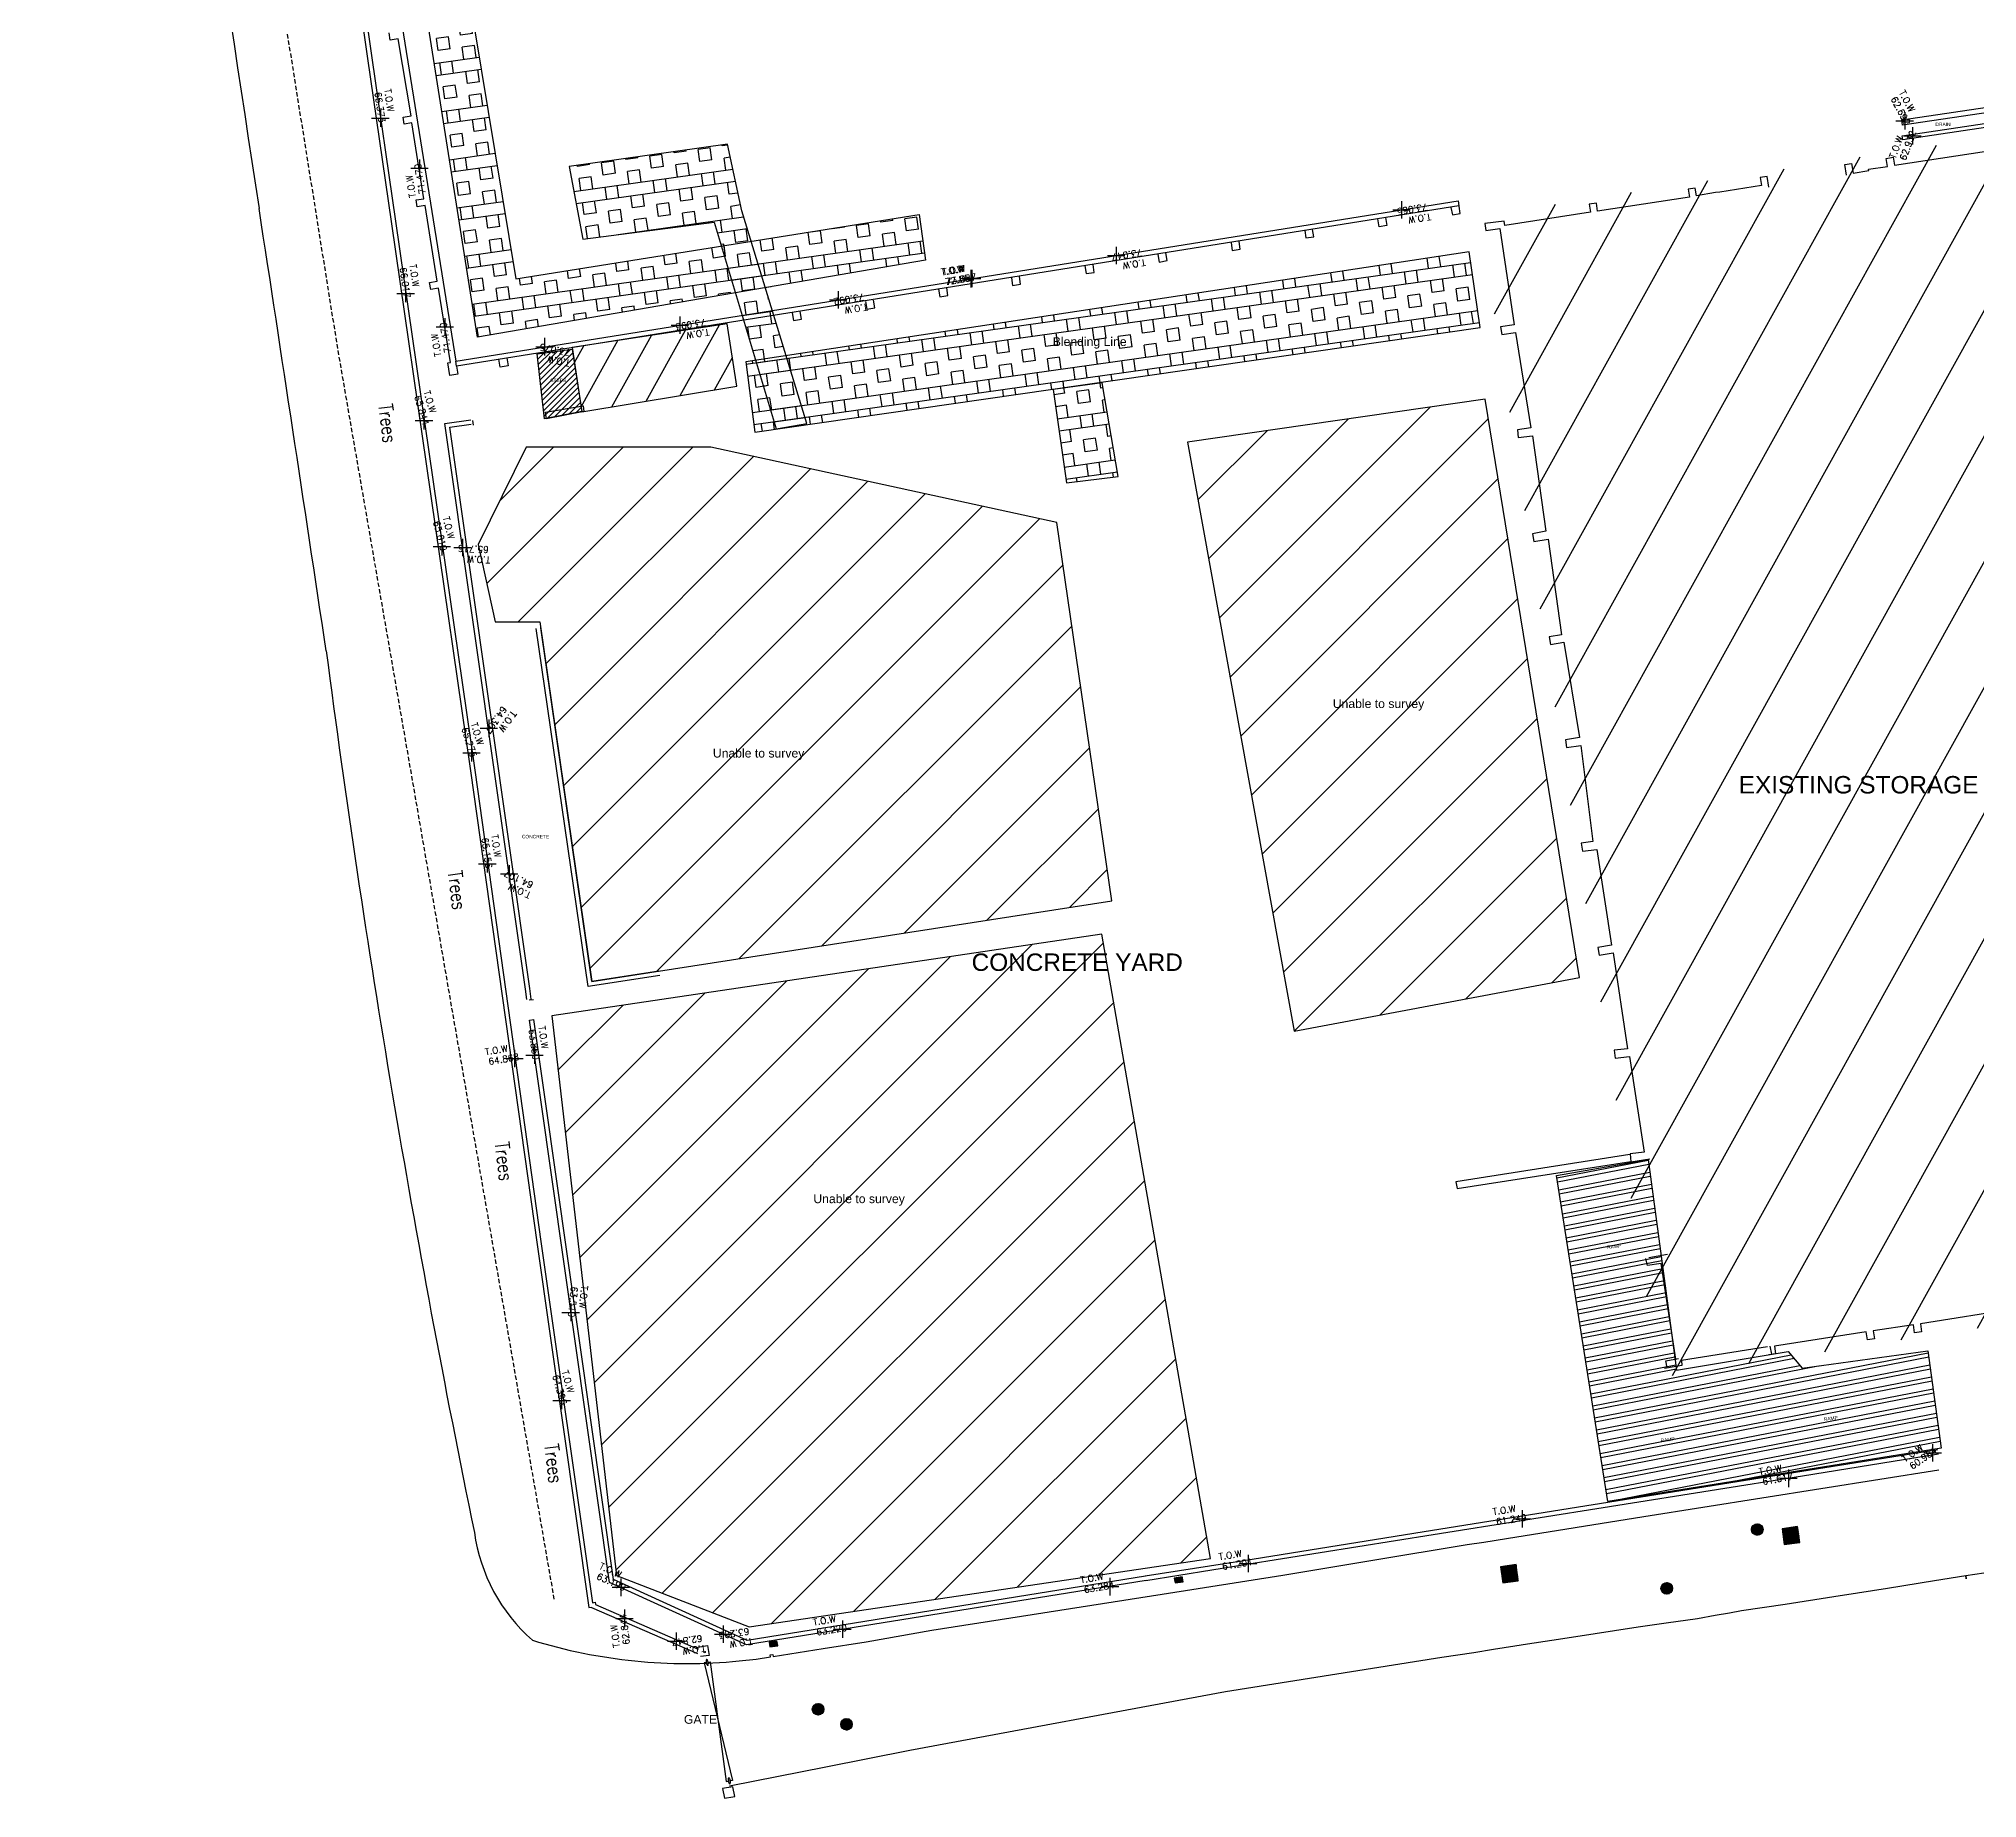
# Model space of a CAD drawing. Header units: millimetres. Extents: x 714210 to 714450, y 655680 to 655995.
# Drawn here: x 714220.5 to 714331.6, y 655680 to 655780.9 of the extents above; entities that cross this region are included whole.
import ezdxf
from ezdxf.enums import TextEntityAlignment as Align

# ---------------------------------------------------------------- set-up
doc = ezdxf.new("R2010")
doc.units = ezdxf.units.MM
doc.linetypes.add('HIDDEN', pattern=[0.375, 0.25, -0.125])
for name, color, linetype in [('0_FTR', 22, 'Continuous'), ('0_LVL', 22, 'Continuous'), ('A-BLDG', 7, 'Continuous'), ('GATE', 7, 'Continuous'), ('GATE_FTR', 7, 'Continuous'), ('HEDGE', 3, 'HIDDEN'), ('Inspection cover', 140, 'Continuous'), ('Kerb', 210, 'Continuous'), ('Machinery', 50, 'Continuous'), ('MH', 160, 'Continuous'), ('Ramp', 70, 'Continuous'), ('Stairs', 200, 'Continuous'), ('TEXT', 7, 'Continuous'), ('UTS-Unable To Survey', 210, 'Continuous'), ('Wall', 30, 'Continuous')]:
    doc.layers.add(name, color=color, linetype=linetype)
doc.styles.add('MONO', font='txt.shx')
doc.styles.add('ROMANS', font='romans')
doc.styles.get("Standard").update_dxf_attribs({"font": 'arial.ttf'})
pattern_1 = [(214, (0, 0), (-0.0074537843718, -0.038346396324), [0.0276225, -0.0276225]), (304, (-0.0229, -0.015446), (0.038346396324, -0.0074537843718), [0.0276225, -0.0276225])]

# ---------------------------------------------------------------- blocks, each defined once
blk = doc.blocks.new('gfgf')
at = {"layer": 'A-BLDG'}
blk.add_lwpolyline([(714324.31, 655773.09), (714324.22, 655773.7), (714324.61, 655773.76), (714324.69, 655773.21), (714325.59, 655773.35), (714325.58, 655773.44), (714326.66, 655773.59), (714326.59, 655774.05), (714326.99, 655774.12), (714327.06, 655773.66), (714332.34, 655774.47), (714332.25, 655774.94), (714332.66, 655774.99), (714332.73, 655774.53), (714337.65, 655775.28), (714337.61, 655775.54), (714338.7, 655775.74), (714338.76, 655775.34), (714337.97, 655775.22), (714338.84, 655769.7), (714339.62, 655769.83), (714339.69, 655769.38), (714338.9, 655769.26), (714339.75, 655763.79), (714340.55, 655763.92), (714340.61, 655763.47), (714339.83, 655763.32), (714340.66, 655757.86), (714341.44, 655757.98), (714341.52, 655757.52), (714340.72, 655757.43), (714341.59, 655751.94), (714342.36, 655752.06), (714342.43, 655751.62), (714341.66, 655751.5), (714342.51, 655746.02), (714343.29, 655746.13), (714343.37, 655745.69), (714342.58, 655745.57), (714343.43, 655740.08), (714344.23, 655740.21), (714344.29, 655739.76), (714343.5, 655739.64), (714344.34, 655734.15), (714345.13, 655734.27), (714345.19, 655733.82), (714344.4, 655733.7), (714345.26, 655728.22), (714346.04, 655728.35), (714346.12, 655727.89), (714345.32, 655727.77), (714346.17, 655722.28), (714346.96, 655722.39), (714347.04, 655721.93), (714346.15, 655721.81)], dxfattribs=at)
blk = doc.blocks.new('GATE')
at = {"color": 0, "linetype": 'ByBlock', "flags": 128}
for points in [[(-0.450902, 0), (-0.451904, 0.007014), (-0.455912, 0.014028), (-0.460922, 0.019038), (-0.467936, 0.023046), (-0.475952, 0.024048), (-0.482966, 0.023046), (-0.48998, 0.019038), (-0.49499, 0.014028), (-0.498998, 0.007014), (-0.5, 0), (-0.498998, -0.007014), (-0.49499, -0.014028), (-0.48998, -0.019038), (-0.482966, -0.023046), (-0.475952, -0.024048), (-0.467936, -0.023046), (-0.460922, -0.019038), (-0.455912, -0.014028), (-0.451904, -0.007014)], [(-0.475952, 0.024048), (-0.475952, 0.078156), (0.475952, -0.078156), (0.475952, -0.024048)], [(-0.475952, -0.024048), (-0.475952, -0.078156), (0.475952, 0.078156), (0.475952, 0.024048)], [(-0.450902, 0), (-0.451904, -0.007014)], [(0.5, 0), (0.498998, 0.007014), (0.49499, 0.014028), (0.48998, 0.019038), (0.482966, 0.023046), (0.475952, 0.024048), (0.467936, 0.023046), (0.460922, 0.019038), (0.455912, 0.014028), (0.451904, 0.007014), (0.450902, 0), (0.451904, -0.007014), (0.455912, -0.014028), (0.460922, -0.019038), (0.467936, -0.023046), (0.475952, -0.024048), (0.482966, -0.023046), (0.48998, -0.019038), (0.49499, -0.014028), (0.498998, -0.007014)], [(0.5, 0), (0.498998, -0.007014)]]:
    blk.add_lwpolyline(points, dxfattribs=at)
blk = doc.blocks.new('SPOT')
at = {"color": 0, "linetype": 'ByBlock', "flags": 128}
for points in [[(-0.5, 0), (0.5, 0)], [(0, 0.5), (0, -0.5)]]:
    blk.add_lwpolyline(points, dxfattribs=at)

msp = doc.modelspace()

# ---------------------------------------------------------------- hatches: boundary and pattern name
at = {"layer": 'A-BLDG'}
h = msp.add_hatch(dxfattribs=at)
h.set_pattern_fill('ANSI31', color=256, scale=1.1, angle=196)
h.paths.add_polyline_path([(714303.11, 655770.72), (714338.78, 655776.23), (714349.1, 655709.66), (714313.41, 655704.14)])
h = msp.add_hatch(dxfattribs=at)
h.set_pattern_fill('ANSI31', color=256, scale=0.49, angle=196)
h.paths.add_polyline_path([(714251.12, 655763.17), (714251.67, 655759.48), (714260.56, 655760.95), (714260, 655764.53)])
at = {"layer": 'Machinery'}
h = msp.add_hatch(dxfattribs=at)
h.set_pattern_fill('BOX', color=256, scale=0.11, angle=98)
h.paths.add_polyline_path([(714271.01, 655770.8), (714271.37, 655768.17), (714245.68, 655763.76), (714241.44, 655790.64), (714243.94, 655791.04), (714247.89, 655767.1)])
h = msp.add_hatch(dxfattribs=at)
h.set_pattern_fill('BOX', color=256, scale=0.11, angle=98)
edge = h.paths.add_edge_path()
edge.add_line((714262.8, 655758.52), (714264.57, 655758.81))
edge.add_line((714264.57, 655758.81), (714260.83, 655771))
edge.add_line((714260.83, 655771), (714260.02, 655774.83))
edge.add_line((714260.02, 655774.83), (714250.94, 655773.55))
edge.add_line((714250.94, 655773.55), (714251.73, 655769.39))
edge.add_line((714251.73, 655769.39), (714259.25, 655770.36))
edge.add_line((714259.25, 655770.36), (714262.8, 655758.52))
h = msp.add_hatch(dxfattribs=at)
h.set_pattern_fill('BOX', color=256, scale=0.11, angle=98)
h.paths.add_polyline_path([(714261.06, 655762.35), (714261.59, 655758.32), (714303.16, 655764.31), (714302.52, 655768.65)])
h.paths.add_polyline_path([(714278.48, 655762.99), (714282.97, 655762.99), (714282.97, 655764.02), (714278.48, 655764.02)], flags=24)
h = msp.add_hatch(dxfattribs=at)
h.set_pattern_fill('BOX', color=256, scale=0.11, angle=98)
h.paths.add_polyline_path([(714278.68, 655760.77), (714279.44, 655755.42), (714282.41, 655755.77), (714281.49, 655761.15)])
at = {"layer": 'MH'}
h = msp.add_hatch(dxfattribs=at)
h.set_pattern_fill('ZIGZAG', color=256, scale=0.0087, angle=214)
h.set_pattern_definition([(214, (31.145263, -227.085615), (-0.0074537843718, -0.038346396324), [0.0276225, -0.0276225]), (304, (31.122363, -227.10106), (0.038346396324, -0.0074537843718), [0.0276225, -0.0276225])])
edge = h.paths.add_edge_path()
edge.add_arc((714319.04, 655695.42), 0.33, 0, 360)
h = msp.add_hatch(dxfattribs=at)
h.set_pattern_fill('ZIGZAG', color=256, scale=0.0087, angle=214)
h.set_pattern_definition(pattern_1)
h.paths.add_polyline_path([(714320.59, 655694.56), (714321.48, 655694.68), (714321.35, 655695.59), (714320.46, 655695.47)])
h = msp.add_hatch(dxfattribs=at)
h.set_pattern_fill('ZIGZAG', color=256, scale=0.0087, angle=214)
h.set_pattern_definition([(214, (23.22742, 3.670648), (-0.0074537843718, -0.038346396324), [0.0276225, -0.0276225]), (304, (23.20452, 3.655202), (0.038346396324, -0.0074537843718), [0.0276225, -0.0276225])])
h.paths.add_polyline_path([(714285.67, 655692.36), (714286.13, 655692.43), (714286.08, 655692.71), (714285.62, 655692.63)])
h = msp.add_hatch(dxfattribs=at)
h.set_pattern_fill('ZIGZAG', color=256, scale=0.0087, angle=214)
h.set_pattern_definition([(214, (-16.13644, -2.18427), (-0.0074537843718, -0.038346396324), [0.0276225, -0.0276225]), (304, (-16.15934, -2.199718), (0.038346396324, -0.0074537843718), [0.0276225, -0.0276225])])
h.paths.add_polyline_path([(714304.45, 655692.37), (714305.34, 655692.49), (714305.22, 655693.41), (714304.33, 655693.29)])
h = msp.add_hatch(dxfattribs=at)
h.set_pattern_fill('ZIGZAG', color=256, scale=0.0087, angle=214)
h.set_pattern_definition([(214, (25.95227, -230.45522), (-0.0074537843718, -0.038346396324), [0.0276225, -0.0276225]), (304, (25.92937, -230.470667), (0.038346396324, -0.0074537843718), [0.0276225, -0.0276225])])
edge = h.paths.add_edge_path()
edge.add_arc((714313.85, 655692.05), 0.33, 0, 360)
h = msp.add_hatch(dxfattribs=at)
h.set_pattern_fill('ZIGZAG', color=256, scale=0.0087, angle=214)
h.set_pattern_definition(pattern_1)
h.paths.add_polyline_path([(714262.45, 655688.69), (714262.91, 655688.76), (714262.85, 655689.03), (714262.4, 655688.96)])
h = msp.add_hatch(dxfattribs=at)
h.set_pattern_fill('ZIGZAG', color=256, scale=0.0087, angle=214)
h.set_pattern_definition([(214, (-22.68856, -237.383357), (-0.0074537843718, -0.038346396324), [0.0276225, -0.0276225]), (304, (-22.71146, -237.398803), (0.038346396324, -0.0074537843718), [0.0276225, -0.0276225])])
edge = h.paths.add_edge_path()
edge.add_arc((714265.21, 655685.12), 0.33, 0, 360)
h = msp.add_hatch(dxfattribs=at)
h.set_pattern_fill('ZIGZAG', color=256, scale=0.0087, angle=214)
h.set_pattern_definition([(214, (-21.05756, -238.243454), (-0.0074537843718, -0.038346396324), [0.0276225, -0.0276225]), (304, (-21.08046, -238.2589), (0.038346396324, -0.0074537843718), [0.0276225, -0.0276225])])
edge = h.paths.add_edge_path()
edge.add_arc((714266.84, 655684.26), 0.33, 0, 360)
at = {"layer": 'Ramp'}
h = msp.add_hatch(dxfattribs=at)
h.set_pattern_fill('ANSI32', color=256, scale=0.073, angle=146)
h.paths.add_polyline_path([(714328.82, 655705.67), (714329.58, 655700.08), (714310.47, 655697.03), (714307.53, 655715.71), (714312.78, 655716.63), (714314.41, 655704.56), (714320.82, 655705.63), (714321.62, 655704.67)])
h.paths.add_polyline_path([(714310.39, 655711.38), (714311.29, 655711.49), (714311.24, 655711.9), (714310.34, 655711.79)], flags=24)
h.paths.add_polyline_path([(714313.45, 655700.3), (714314.35, 655700.42), (714314.3, 655700.82), (714313.4, 655700.71)], flags=24)
h.paths.add_polyline_path([(714322.8, 655701.52), (714323.7, 655701.63), (714323.65, 655702.04), (714322.75, 655701.93)], flags=24)
at = {"layer": 'Stairs'}
h = msp.add_hatch(dxfattribs=at)
h.set_pattern_fill('ANSI31', color=256, scale=0.073)
h.paths.add_polyline_path([(714251.67, 655759.5), (714249.52, 655759.08), (714249.1, 655762.81), (714251.12, 655763.07)])
h.paths.add_polyline_path([(714249.8, 655761.08), (714250.81, 655761.08), (714250.81, 655761.49), (714249.8, 655761.49)], flags=24)
at = {"layer": 'UTS-Unable To Survey'}
h = msp.add_hatch(dxfattribs=at)
h.set_pattern_fill('ANSI31', color=256, scale=0.89)
h.paths.add_polyline_path([(714286.38, 655757.74), (714292.5, 655723.98), (714308.85, 655727.06), (714303.45, 655760.21)])
h = msp.add_hatch(dxfattribs=at)
h.set_pattern_fill('ANSI31', color=256, scale=0.36)
h.paths.add_polyline_path([(714282.04, 655731.46), (714278.89, 655753.15), (714259.06, 655757.46), (714248.47, 655757.46), (714245.72, 655751.88), (714246.71, 655747.44), (714249.26, 655747.44), (714252.24, 655726.83)], flags=17)
h.paths.add_polyline_path([(714252.24, 655726.83), (714282.04, 655731.46), (714278.89, 655753.15), (714259.06, 655757.46), (714248.47, 655757.46), (714245.72, 655751.88), (714246.71, 655747.44), (714249.26, 655747.44)])
h = msp.add_hatch(dxfattribs=at)
h.set_pattern_fill('ANSI31', color=256, scale=0.89)
h.paths.add_polyline_path([(714252.24, 655726.83), (714282.04, 655731.46), (714278.89, 655753.15), (714259.06, 655757.46), (714248.47, 655757.46), (714245.72, 655751.88), (714246.71, 655747.44), (714249.26, 655747.44)])
h = msp.add_hatch(dxfattribs=at)
h.set_pattern_fill('ANSI31', color=256, scale=0.89)
h.paths.add_polyline_path([(714261.26, 655689.85), (714287.71, 655693.76), (714281.48, 655729.55), (714249.94, 655724.86), (714253.65, 655692.78)])
h.paths.add_polyline_path([(714264.76, 655713.85), (714270.25, 655713.85), (714270.25, 655714.88), (714264.76, 655714.88)], flags=24)

# ---------------------------------------------------------------- linework, layer by layer
at = {"layer": 'A-BLDG'}
for points in [[(714319.7, 655772.37), (714319.6, 655772.98), (714319.21, 655772.91), (714319.28, 655772.46), (714316.89, 655772.08), (714316.64, 655772.05), (714315.56, 655771.87), (714315.48, 655772.31), (714315.08, 655772.25), (714315.15, 655771.79), (714309.88, 655770.98), (714309.82, 655771.45), (714309.41, 655771.38), (714309.49, 655770.92), (714304.57, 655770.16), (714304.53, 655770.42), (714303.43, 655770.28), (714303.49, 655769.88), (714304.28, 655770), (714305.11, 655764.48), (714304.32, 655764.36), (714304.39, 655763.92), (714305.18, 655764.04), (714306.07, 655758.57), (714305.29, 655758.45), (714305.34, 655758.01), (714306.16, 655758.1), (714306.93, 655752.64), (714306.15, 655752.49), (714306.24, 655752.06), (714307.05, 655752.19), (714307.81, 655746.71), (714307.12, 655746.59), (714307.18, 655746.15), (714307.96, 655746.29), (714308.85, 655740.81), (714308.05, 655740.69), (714308.11, 655740.24), (714308.93, 655740.36), (714309.61, 655734.85), (714308.95, 655734.76), (714309.03, 655734.31), (714309.84, 655734.4), (714310.69, 655728.91), (714309.9, 655728.79), (714309.97, 655728.35), (714310.78, 655728.47), (714311.61, 655722.98), (714310.84, 655722.9), (714310.89, 655722.44), (714311.72, 655722.53), (714312.56, 655717.05), (714311.75, 655716.95), (714311.8, 655716.49), (714312.89, 655716.67)], [(714314.37, 655705.18), (714313.53, 655710.67), (714312.75, 655710.56), (714312.66, 655710.96)], [(714333.91, 655708.1), (714328.39, 655707.21), (714328.45, 655706.75), (714328.06, 655706.69), (714328, 655707.15), (714325.69, 655706.81), (714325.75, 655706.35), (714325.36, 655706.29), (714325.29, 655706.75), (714320.02, 655705.94), (714320.09, 655705.49), (714319.7, 655705.43)], [(714319.62, 655705.89), (714314.69, 655705.11), (714314.72, 655704.82), (714313.72, 655704.65)]]:
    msp.add_lwpolyline(points, dxfattribs=at)
at = {"layer": 'A-BLDG', "flags": 128}
msp.add_lwpolyline([(714251.12, 655763.17), (714251.67, 655759.48), (714260.56, 655760.95), (714260, 655764.53)], close=True, dxfattribs=at)
for points in [[(714312.83, 655711.01), (714313.9, 655711.2)], [(714319.87, 655705.47), (714319.78, 655705.93)], [(714313.88, 655704.69), (714313.8, 655705.09), (714314.53, 655705.22)]]:
    msp.add_lwpolyline(points, dxfattribs=at)
at = {"layer": 'HEDGE', "flags": 128}
msp.add_lwpolyline([(714220.54, 655877.97), (714225.22, 655845.59), (714228.56, 655822.33), (714232.03, 655798.38), (714237.68, 655763.01), (714250.08, 655691.39)], dxfattribs=at)
at = {"layer": 'Inspection cover', "flags": 128}
msp.add_lwpolyline([(714286.38, 655757.74), (714292.5, 655723.98), (714308.85, 655727.06), (714303.45, 655760.21)], close=True, dxfattribs=at)
at = {"layer": 'Kerb', "flags": 128}
for points in [[(714260.69, 655687.89), (714261.67, 655688), (714262.49, 655688.13), (714262.47, 655688.24), (714262.62, 655688.26), (714262.63, 655688.14), (714265.51, 655688.6), (714267.97, 655688.99), (714271.72, 655689.66), (714276.25, 655690.37), (714284.93, 655691.71), (714291.84, 655692.81), (714297, 655693.67), (714302.42, 655694.56), (714303.36, 655694.7), (714304.66, 655694.91), (714312.53, 655696.16), (714329.45, 655698.85)], [(714260.13, 655680.73), (714265.65, 655681.82), (714270.47, 655682.77), (714288.56, 655686.13), (714300.96, 655688.1), (714302.79, 655688.38), (714303.93, 655688.56), (714305.14, 655688.76), (714305.88, 655688.87), (714307.27, 655689.08), (714308.39, 655689.25), (714312.21, 655689.85), (714313.81, 655690.07), (714315.62, 655690.33), (714316.62, 655690.51), (714317.44, 655690.65), (714318.14, 655690.78), (714320.64, 655691.15), (714323.42, 655691.58), (714324.78, 655691.79), (714326.5, 655692.06), (714329.2, 655692.5), (714330.99, 655692.78), (714331.01, 655692.59)]]:
    msp.add_lwpolyline(points, dxfattribs=at)
at = {"layer": 'Kerb'}
for centre, radius, start, end in [((973710.21, 695169.13), 262451.02, 188.6241198, 188.6336259), ((706716.76, 654617.94), 7604.36, 8.529308, 8.722527), ((714933.94, 655836.95), 702.86, 187.45304, 191.63003), ((714255.45, 655696.62, 361.42), 10.03, 187.7868, 228.7143), ((714257.71, 655717.76, 180.71), 30.02, 252.8023, 275.6828)]:
    msp.add_arc(centre, radius, start, end, dxfattribs=at)
at = {"layer": 'Machinery', "flags": 128}
for points in [[(714271.01, 655770.8), (714271.37, 655768.17), (714245.68, 655763.76), (714241.44, 655790.64), (714243.94, 655791.04), (714247.89, 655767.1)], [(714261.06, 655762.35), (714261.59, 655758.32), (714303.16, 655764.31), (714302.52, 655768.65)], [(714278.68, 655760.77), (714279.44, 655755.42), (714282.41, 655755.77), (714281.49, 655761.15)]]:
    msp.add_lwpolyline(points, close=True, dxfattribs=at)
msp.add_lwpolyline([(714262.8, 655758.52), (714264.57, 655758.81), (714260.83, 655771), (714260.02, 655774.83), (714250.94, 655773.55), (714251.73, 655769.39), (714259.25, 655770.36), (714262.8, 655758.52)], dxfattribs=at)
at = {"layer": 'MH'}
for points in [[(714320.59, 655694.56), (714321.48, 655694.68), (714321.35, 655695.59), (714320.46, 655695.47)], [(714285.67, 655692.36), (714286.13, 655692.43), (714286.08, 655692.71), (714285.62, 655692.63)], [(714304.45, 655692.37), (714305.34, 655692.49), (714305.22, 655693.41), (714304.33, 655693.29)], [(714262.45, 655688.69), (714262.91, 655688.76), (714262.85, 655689.03), (714262.4, 655688.96)]]:
    msp.add_lwpolyline(points, close=True, dxfattribs=at)
for centre in [(714319.04, 655695.42, 48.67), (714313.85, 655692.05, 48.66), (714265.21, 655685.12, 49.02), (714266.84, 655684.26, 48.99)]:
    msp.add_circle(centre, 0.33, dxfattribs=at)
at = {"layer": 'Ramp', "flags": 128}
msp.add_lwpolyline([(714328.82, 655705.67), (714329.58, 655700.08), (714310.47, 655697.03), (714307.53, 655715.71), (714312.78, 655716.63), (714314.41, 655704.56), (714320.82, 655705.63), (714321.62, 655704.67)], close=True, dxfattribs=at)
at = {"layer": 'Stairs', "flags": 128}
msp.add_lwpolyline([(714251.67, 655759.5), (714249.52, 655759.08), (714249.1, 655762.81), (714251.12, 655763.07)], close=True, dxfattribs=at)
at = {"layer": 'UTS-Unable To Survey', "flags": 128}
for points in [[(714252.24, 655726.83), (714282.04, 655731.46), (714278.89, 655753.15), (714259.06, 655757.46), (714248.47, 655757.46), (714245.72, 655751.88), (714246.71, 655747.44), (714249.26, 655747.44)], [(714261.26, 655689.85), (714287.71, 655693.76), (714281.48, 655729.55), (714249.94, 655724.86), (714253.65, 655692.78)]]:
    msp.add_lwpolyline(points, close=True, dxfattribs=at)
at = {"layer": 'Wall', "flags": 128}
for points in [[(714229.99, 655839.27), (714232.84, 655821.66), (714235.06, 655807.82), (714238.16, 655788.33), (714239.39, 655779.73), (714240.74, 655770.39), (714245.29, 655738.91), (714249.1, 655711.76), (714252.07, 655690.95), (714252.22, 655690.97), (714252.23, 655690.95), (714258.29, 655688.31)], [(714230.24, 655839.31), (714233.09, 655821.7), (714235.3, 655807.86), (714238.41, 655788.37), (714239.64, 655779.77), (714240.99, 655770.42), (714245.54, 655738.94), (714249.34, 655711.79), (714252.28, 655691.23), (714252.44, 655691.25), (714252.45, 655691.13), (714258.33, 655688.56), (714258.32, 655688.68), (714258.87, 655688.77), (714258.96, 655688.21), (714258.47, 655688.14)], [(714240.14, 655789.22), (714244.44, 655762.39)], [(714244.48, 655762.11), (714244.57, 655761.64), (714244.11, 655761.56), (714243.99, 655762.3), (714244.15, 655762.32), (714243.45, 655766.58), (714243.01, 655766.5), (714242.94, 655766.9), (714243.38, 655766.97), (714242.68, 655771.31), (714242.24, 655771.24), (714242.17, 655771.64), (714242.62, 655771.7), (714241.93, 655776.05), (714241.49, 655775.97), (714241.43, 655776.38), (714241.88, 655776.45), (714241.14, 655780.87), (714240.69, 655780.79), (714240.63, 655781.2)], [(714356.43, 655780.54), (714356.6, 655779.43), (714327.38, 655775.08), (714327.34, 655775.31), (714356.3, 655779.65), (714356.22, 655780.18), (714327.36, 655775.92), (714327.32, 655776.23), (714356.43, 655780.54)], [(714297.74, 655770.62), (714297.8, 655770.17), (714297.37, 655770.08), (714297.29, 655770.55)], [(714301.48, 655771.19), (714301.57, 655770.78), (714302.02, 655770.85), (714301.95, 655771.27)], [(714293.11, 655769.87), (714293.17, 655769.46), (714293.62, 655769.52), (714293.54, 655769.93)], [(714284.68, 655768.51), (714284.76, 655768.07), (714285.22, 655768.15), (714285.14, 655768.59)], [(714288.88, 655769.17), (714288.95, 655768.73), (714289.41, 655768.81), (714289.34, 655769.25)], [(714276.29, 655767.17), (714276.36, 655766.73), (714276.82, 655766.81), (714276.75, 655767.25)], [(714280.49, 655767.85), (714280.57, 655767.42), (714281.04, 655767.48), (714280.97, 655767.93)], [(714272.12, 655766.51), (714272.19, 655766.07), (714272.65, 655766.15), (714272.58, 655766.59)], [(714263.72, 655765.16), (714263.8, 655764.72), (714264.25, 655764.8), (714264.18, 655765.24)], [(714267.93, 655765.81), (714268.01, 655765.37), (714268.47, 655765.45), (714268.39, 655765.88)], [(714247.37, 655762.58), (714247.45, 655762.12), (714246.99, 655762.05), (714246.92, 655762.5)], [(714248.51, 655725.8), (714248.44, 655726.39), (714243.82, 655758.81), (714245.3, 655759.02)], [(714248.76, 655725.83), (714248.69, 655726.43), (714244.11, 655758.6), (714245.33, 655758.78)], [(714245.46, 655758.73), (714245.43, 655758.98)], [(714256.13, 655727.18), (714252.03, 655726.55), (714249.06, 655747.06)], [(714256.09, 655727.43), (714252.24, 655726.83), (714249.31, 655747.1)], [(714248.89, 655725.78), (714248.65, 655725.76)], [(714248.66, 655724.61), (714248.91, 655724.65)], [(714284.02, 655692.5), (714261.11, 655688.81), (714253.26, 655692.39), (714248.66, 655724.61)], [(714283.98, 655692.75), (714261.15, 655689.07), (714253.49, 655692.56), (714248.91, 655724.65)], [(714311.74, 655716.92), (714301.77, 655715.36), (714301.83, 655714.96), (714311.8, 655716.52)], [(714329.39, 655699.99), (714321.59, 655698.74), (714300.42, 655695.36), (714289.62, 655693.63), (714283.96, 655692.74)], [(714329.43, 655699.74), (714321.63, 655698.49), (714300.46, 655695.11), (714289.66, 655693.39), (714284, 655692.49)], [(714331.01, 655692.59), (714330.99, 655692.79), (714338.73, 655693.94)], [(714260.32, 655680.11), (714260.43, 655680.13), (714260.32, 655680.68), (714259.73, 655680.58), (714259.84, 655680.02), (714260.32, 655680.11)]]:
    msp.add_lwpolyline(points, dxfattribs=at)
for points in [[(714244.45, 655762.39), (714301.9, 655771.57), (714301.94, 655771.29), (714244.49, 655762.1)], [(714251.79, 655759.5), (714249.64, 655759.09), (714249.58, 655759.47), (714251.74, 655759.83)], [(714258.74, 655688.37), (714258.68, 655688.36), (714258.67, 655688.42), (714258.73, 655688.43)]]:
    msp.add_lwpolyline(points, close=True, dxfattribs=at)

# ---------------------------------------------------------------- block references
for p in [(714240.12, 655776.32, 66.37), (714327.49, 655776.16, 62.69), (714327.94, 655775.31, 62.93), (714242.36, 655773.45, 71.47), (714298.65, 655771.06, 73.07), (714282.29, 655768.45, 73.05), (714273.96, 655767.12, 72.85), (714274.03, 655767.13, 73.09), (714241.57, 655766.27, 66.02), (714266.36, 655765.9, 73.09), (714243.82, 655764.35, 71.47), (714257.29, 655764.45, 73.09), (714249.53, 655763.22, 73.08), (714242.62, 655758.98, 65.84), (714243.65, 655751.76, 65.62), (714244.83, 655751.71, 65.72), (714246.34, 655741.35, 64.31), (714245.34, 655739.94, 65.28), (714246.25, 655733.58, 65.16), (714247.51, 655733.01, 64.11), (714247.81, 655722.42, 64.87), (714248.95, 655722.61, 63.85), (714251.03, 655707.87, 63.51), (714250.51, 655702.82, 64.4), (714329.09, 655699.82, 60.98), (714320.83, 655698.36, 61.62), (714305.56, 655696.03, 61.25), (714289.86, 655693.47, 61.2), (714253.9, 655692.11, 63.2), (714281.94, 655692.15, 63.28), (714254.12, 655690.33, 62.84), (714257.08, 655689.03, 62.85), (714259.77, 655689.43, 63.2), (714266.6, 655689.71, 63.22)]:
    msp.add_blockref('SPOT', p)
at = {"layer": 'A-BLDG'}
msp.add_blockref('gfgf', (-0.16, -0.04, 65.12), dxfattribs=at)
at = {"layer": 'GATE', "linetype": 'Continuous', "xscale": 7.2625605, "yscale": 2.25, "zscale": 7.2625605, "rotation": 280.5433993401199}
msp.add_blockref('GATE', (714259.49, 655684.41, 57.29), dxfattribs=at)

# ---------------------------------------------------------------- texts
at = {"layer": '0_FTR', "style": 'MONO'}
for rotation, p in [(278.1979, (714240.35, 655777.97, 66.37)), (297.8446, (714327.15, 655777.79, 62.69)), (69.7397, (714326.95, 655773.97, 62.93)), (99.1539, (714242.16, 655771.79, 71.47)), (189.0683, (714300.31, 655770.86, 73.07)), (189.0849, (714283.95, 655768.24, 73.05)), (278.1708, (714241.8, 655767.92, 66.02)), (9.9042, (714272.3, 655767.3, 72.85)), (9.9042, (714272.37, 655767.31, 73.09)), (189.055, (714268.01, 655765.69, 73.09)), (99.0945, (714243.61, 655762.69, 71.47)), (189.0594, (714258.94, 655764.25, 73.09)), (168.7865, (714251.01, 655762.45, 73.08)), (286.9536, (714242.59, 655760.64, 65.84)), (284.5029, (714243.69, 655753.43, 65.62)), (177.6361, (714246.42, 655751.18, 65.72)), (287.418, (714245.3, 655741.61, 65.28)), (234.6201, (714247.64, 655742.39, 64.31)), (277.9259, (714246.49, 655735.23, 65.16)), (155.4328, (714248.78, 655731.92, 64.11)), (278.0229, (714249.19, 655724.26, 63.85)), (9.511, (714246.15, 655722.61, 64.87)), (264.1636, (714251.65, 655709.42, 63.51)), (286.0864, (714250.51, 655704.49, 64.4)), (35.0886, (714327.51, 655699.27, 60.98)), (9.9732, (714319.17, 655698.54, 61.62)), (8.6804, (714303.91, 655696.25, 61.25)), (9.2603, (714288.21, 655693.67, 61.2)), (335.512, (714252.63, 655693.19, 63.2)), (9.4998, (714280.28, 655692.34, 63.28)), (9.0208, (714264.95, 655689.92, 63.22)), (97.0141, (714253.85, 655688.68, 62.84)), (188.4578, (714258.73, 655688.81, 62.85)), (188.4578, (714261.42, 655689.21, 63.2))]:
    msp.add_text('T.O.W', height=0.375, rotation=rotation, dxfattribs=at).set_placement(p)
at = {"layer": '0_LVL', "style": 'MONO'}
for s, rotation, p in [('66.373', 278.1979, (714239.79, 655777.79, 66.37)), ('62.692', 297.8446, (714326.68, 655777.43, 62.69)), ('62.932', 69.7397, (714327.54, 655773.86, 62.93)), ('71.470', 99.1539, (714242.72, 655771.99, 71.47)), ('73.065', 189.0683, (714300.11, 655771.42, 73.07)), ('73.047', 189.0849, (714283.75, 655768.81, 73.05)), ('66.017', 278.1708, (714241.23, 655767.74, 66.02)), ('72.851', 9.9042, (714272.51, 655766.74, 72.85)), ('73.087', 9.9042, (714272.57, 655766.75, 73.09)), ('73.092', 189.055, (714267.82, 655766.26, 73.09)), ('71.470', 99.0945, (714244.18, 655762.89, 71.47)), ('73.093', 189.0594, (714258.75, 655764.81, 73.09)), ('73.075', 168.7865, (714251.03, 655763.05, 73.08)), ('65.844', 286.9536, (714242.06, 655760.37, 65.84)), ('65.619', 284.5029, (714243.15, 655753.18, 65.62)), ('65.716', 177.6361, (714246.34, 655751.77, 65.72)), ('64.307', 234.6201, (714247.1, 655742.65, 64.31)), ('65.275', 287.418, (714244.77, 655741.33, 65.28)), ('65.156', 277.9259, (714245.92, 655735.05, 65.16)), ('64.107', 155.4328, (714248.93, 655732.5, 64.11)), ('63.850', 278.0229, (714248.62, 655724.08, 63.85)), ('64.868', 9.511, (714246.35, 655722.05, 64.87)), ('63.510', 264.1636, (714251.06, 655709.37, 63.51)), ('64.396', 286.0864, (714249.98, 655704.23, 64.4)), ('60.984', 35.0886, (714327.93, 655698.85, 60.98)), ('61.617', 9.9732, (714319.37, 655697.98, 61.62)), ('61.249', 8.6804, (714304.1, 655695.68, 61.25)), ('61.201', 9.2603, (714288.4, 655693.11, 61.2)), ('63.199', 335.512, (714252.48, 655692.61, 63.2)), ('63.284', 9.4998, (714280.48, 655691.78, 63.28)), ('62.844', 97.0141, (714254.42, 655688.85, 62.84)), ('62.847', 188.4578, (714258.55, 655689.38, 62.85)), ('63.203', 188.4578, (714261.24, 655689.78, 63.2)), ('63.220', 9.0208, (714265.14, 655689.35, 63.22))]:
    msp.add_text(s, height=0.375, rotation=rotation, dxfattribs=at).set_placement(p)
at = {"layer": 'Defpoints', "insert": (714329.25, 655776.06), "char_height": 0.2, "attachment_point": 1}
msp.add_mtext_dynamic_manual_height_columns('DRAIN', width=0.1238, gutter_width=1, heights=[-0.2], dxfattribs=at)
at = {"layer": 'GATE_FTR', "ltscale": 0.5}
msp.add_text('GATE', height=0.5, dxfattribs=at).set_placement((714257.52, 655684.29))
at = {"layer": 'HEDGE', "style": 'ROMANS', "width": 0.8}
for p in [(714240.15, 655758.78, 70.02), (714244.13, 655732.02, -1.22), (714246.82, 655716.48, 68.02), (714249.66, 655699.16, -1.22)]:
    msp.add_text('Trees', height=0.8, rotation=277.1832, dxfattribs=at).set_placement(p, align=Align.CENTER)
at = {"layer": 'Machinery', "insert": (714278.66, 655763.76), "char_height": 0.5, "attachment_point": 1}
msp.add_mtext('Blending Line', dxfattribs=at)
at = {"layer": 'Ramp', "char_height": 0.2, "attachment_point": 1, "rotation": 6.9918}
for insert in [(714310.42, 655711.7), (714322.84, 655701.84, 60.45), (714313.49, 655700.62, 61.17)]:
    msp.add_mtext_dynamic_manual_height_columns('RAMP', width=1.1303, gutter_width=1, heights=[-0.2], dxfattribs=dict(at, insert=insert))
at = {"layer": 'Stairs', "insert": (714249.86, 655761.39), "char_height": 0.2, "attachment_point": 1}
msp.add_mtext_dynamic_manual_height_columns('STEPS', width=1.1303, gutter_width=1, heights=[-0.207], dxfattribs=at)
at = {"layer": 'TEXT', "attachment_point": 1}
for s, width, heights, insert, char_height in [('EXISTING STORAGE SHED', 19.5521, [-1.03], (714317.98, 655738.61), 1), ('CONCRETE', 1.1303, [-0.207], (714248.23, 655735.24), 0.2), ('CONCRETE YARD', 19.5521, [-1.03], (714274.01, 655728.44), 1)]:
    msp.add_mtext_dynamic_manual_height_columns(s, width=width, gutter_width=1, heights=heights, dxfattribs=dict(at, insert=insert, char_height=char_height))
at = {"layer": 'UTS-Unable To Survey', "char_height": 0.5, "attachment_point": 1}
for insert in [(714294.71, 655743.01), (714259.18, 655740.17, 63.58), (714264.94, 655714.63)]:
    msp.add_mtext('Unable to survey', dxfattribs=dict(at, insert=insert))

doc.saveas('drawing.dxf')
